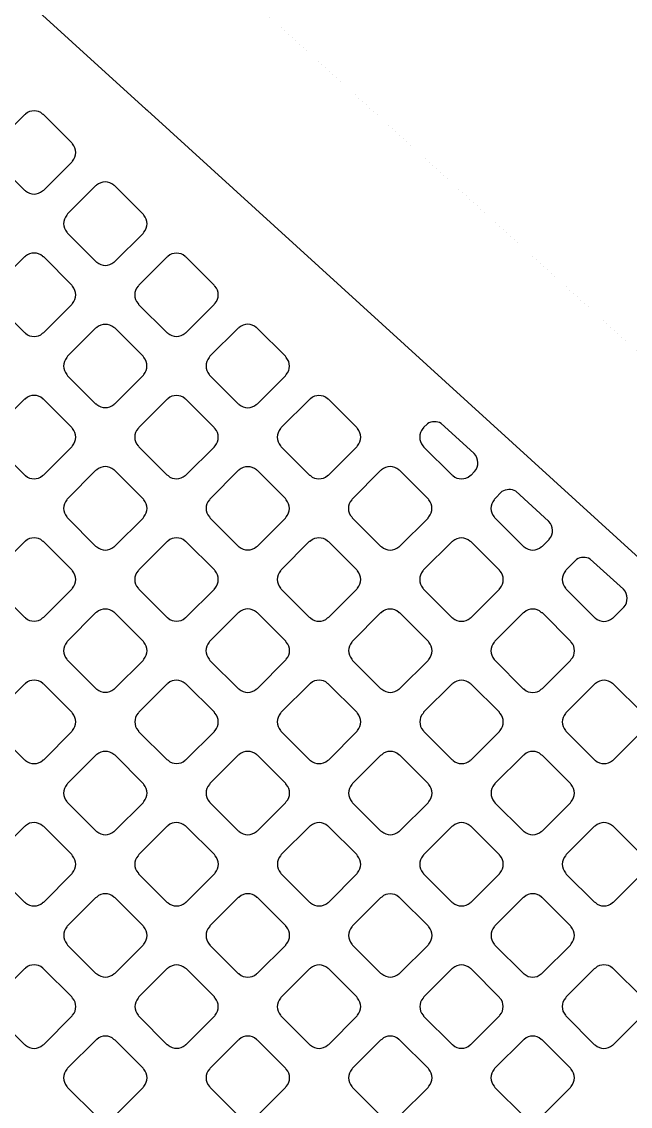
# Model space of a CAD drawing. Extents: x 3811 to 4077, y -444 to -307.
# Drawn here: x 4005.048 to 4005.968, y -387.808 to -386.166 of the extents above; entities that cross this region are included whole.
import ezdxf

# ---------------------------------------------------------------- set-up
doc = ezdxf.new("R2010")
doc.units = 0
doc.layers.add('gbr-dxf', color=7, linetype='Continuous')
doc.layers.add('gbr-outline-dxf', color=2, linetype='Continuous')

msp = doc.modelspace()

# ---------------------------------------------------------------- linework, layer by layer
at = {"layer": 'gbr-dxf', "linetype": 'Continuous'}
msp.add_lwpolyline([(4003.8834, -385.0673), (4005.0101, -386.0934, -0.024318), (4005.0118, -386.095), (4005.2354, -386.2986, -0.03047), (4005.2377, -386.3006), (4006.2409, -387.2143, -0.023884), (4006.2427, -387.2158), (4007.0034, -387.9087, -0.015661), (4007.0044, -387.9097, -0.092405), (4007.0639, -387.9891, -0.015542), (4007.0645, -387.9904, -0.11296), (4007.0917, -388.1083, -0.013611), (4007.0916, -388.1095), (4007.0916, -388.255)], format="xyb", dxfattribs=at)
for points in [[(4005.008, -386.351, 0.37947), (4005.008, -386.377, -0.092348), (4005.009, -386.3785), (4005.0517, -386.4212, -0.088202), (4005.0532, -386.4221, 0.37981), (4005.0791, -386.4221, -0.095956), (4005.0808, -386.4212), (4005.1233, -386.3786, -0.096332), (4005.1243, -386.377, 0.379092), (4005.1243, -386.351, -0.099754), (4005.1233, -386.3493), (4005.0807, -386.3067, -0.087638), (4005.0792, -386.3058, 0.37905), (4005.0533, -386.3058, -0.095862), (4005.0516, -386.3068), (4005.009, -386.3494, -0.096423)], [(4005.1157, -386.4588, 0.379778), (4005.1157, -386.4847, -0.083317), (4005.1166, -386.4861), (4005.1594, -386.5289, -0.096111), (4005.161, -386.5299, 0.37981), (4005.187, -386.5299, -0.095956), (4005.1886, -386.5289), (4005.2312, -386.4864, -0.096332), (4005.2322, -386.4848, 0.379092), (4005.2322, -386.4588, -0.091563), (4005.2313, -386.4573), (4005.1885, -386.4145, -0.096036), (4005.1868, -386.4135, 0.378853), (4005.1609, -386.4135, -0.096614), (4005.1593, -386.4145), (4005.1167, -386.4571, -0.096558)], [(4005.008, -386.5924, -0.103999), (4005.0091, -386.5941), (4005.0516, -386.6367, -0.099849), (4005.0533, -386.6377, 0.37889), (4005.0792, -386.6377, -0.096117), (4005.0809, -386.6367), (4005.1234, -386.5942, -0.095895), (4005.1244, -386.5925, 0.379201), (4005.1244, -386.5666, -0.108153), (4005.1233, -386.5647), (4005.0808, -386.5222, -0.096111), (4005.0792, -386.5212, 0.379731), (4005.0532, -386.5212, -0.096458), (4005.0516, -386.5222), (4005.009, -386.5647, -0.096627), (4005.008, -386.5664, 0.3795)], [(4005.2235, -386.5925, -0.083548), (4005.2244, -386.5939), (4005.2671, -386.6366, -0.096328), (4005.2687, -386.6376, 0.379422), (4005.2947, -386.6376, -0.096625), (4005.2963, -386.6366), (4005.3389, -386.5941, -0.096857), (4005.3399, -386.5924, 0.379237), (4005.3399, -386.5665, -0.092052), (4005.3389, -386.5649), (4005.2963, -386.5223, -0.095997), (4005.2947, -386.5213, 0.378889), (4005.2687, -386.5213, -0.096614), (4005.2671, -386.5223), (4005.2245, -386.5649, -0.096212), (4005.2235, -386.5666, 0.379313)], [(4005.1158, -386.7002, -0.096117), (4005.1168, -386.7019), (4005.1592, -386.7443, -0.10771), (4005.1611, -386.7453, 0.379201), (4005.187, -386.7453, -0.095956), (4005.1886, -386.7443), (4005.2311, -386.7018, -0.096111), (4005.2321, -386.7002, 0.379451), (4005.2321, -386.6742, -0.100588), (4005.2311, -386.6725), (4005.1887, -386.6301, -0.104101), (4005.1869, -386.6291, 0.379249), (4005.161, -386.6291, -0.096458), (4005.1593, -386.6301), (4005.1168, -386.6726, -0.096627), (4005.1158, -386.6743, 0.3795)], [(4005.3312, -386.6742, 0.37947), (4005.3313, -386.7002, -0.092348), (4005.3322, -386.7018), (4005.375, -386.7446, -0.088202), (4005.3765, -386.7455, 0.379308), (4005.4024, -386.7455, -0.09601), (4005.4041, -386.7445), (4005.4467, -386.7019, -0.096227), (4005.4477, -386.7003, 0.378897), (4005.4477, -386.6744, -0.100106), (4005.4467, -386.6726), (4005.4039, -386.6299, -0.087864), (4005.4024, -386.629, 0.378964), (4005.3765, -386.629, -0.095862), (4005.3749, -386.63), (4005.3322, -386.6726, -0.096423)], [(4005.008, -386.808, -0.100082), (4005.009, -386.8097), (4005.0515, -386.8522, -0.096227), (4005.0532, -386.8532, 0.379201), (4005.0791, -386.8532, -0.095956), (4005.0808, -386.8522), (4005.1234, -386.8096, -0.096332), (4005.1244, -386.8079, 0.379308), (4005.1244, -386.782, -0.095968), (4005.1234, -386.7803), (4005.0807, -386.7376, -0.083772), (4005.0793, -386.7367, 0.37947), (4005.0533, -386.7368, -0.096458), (4005.0517, -386.7377), (4005.009, -386.7804, -0.096627), (4005.008, -386.782, 0.3795)], [(4005.2235, -386.8079, -0.096259), (4005.2245, -386.8096), (4005.267, -386.8521, -0.10739), (4005.2689, -386.8532, 0.37889), (4005.2948, -386.8531, -0.096259), (4005.2965, -386.8522), (4005.339, -386.8096, -0.095895), (4005.34, -386.808, 0.379201), (4005.3399, -386.782, -0.10047), (4005.3389, -386.7803), (4005.2964, -386.7378, -0.10399), (4005.2946, -386.7368, 0.379731), (4005.2687, -386.7368, -0.096458), (4005.267, -386.7378), (4005.2245, -386.7803, -0.096857), (4005.2235, -386.782, 0.3795)], [(4005.4391, -386.7821, 0.379347), (4005.4391, -386.808, -0.092139), (4005.44, -386.8096), (4005.4827, -386.8523, -0.087638), (4005.4842, -386.8532, 0.378912), (4005.5101, -386.8532, -0.094875), (4005.5118, -386.8523), (4005.5544, -386.8096, -0.095895), (4005.5554, -386.808, 0.379138), (4005.5554, -386.7821, -0.101038), (4005.5543, -386.7803), (4005.5117, -386.7377, -0.088103), (4005.5102, -386.7368, 0.378338), (4005.4843, -386.7368, -0.096025), (4005.4827, -386.7378), (4005.44, -386.7804, -0.095895)], [(4005.6546, -386.8079, -0.103506), (4005.6556, -386.8097), (4005.6981, -386.8522, -0.099605), (4005.6998, -386.8532, 0.378853), (4005.7258, -386.8532, -0.096117), (4005.7274, -386.8523), (4005.7321, -386.8475, -0.046682), (4005.7327, -386.8468, 0.39165), (4005.7321, -386.8198, -0.038586), (4005.7316, -386.8192), (4005.6822, -386.7742, 0.275372), (4005.6612, -386.7747), (4005.6555, -386.7803, -0.096111), (4005.6546, -386.782, 0.379571)], [(4005.1157, -386.9157, -0.092029), (4005.1166, -386.9173), (4005.1593, -386.9599, -0.104101), (4005.1611, -386.961, 0.379201), (4005.187, -386.961, -0.096458), (4005.1886, -386.96), (4005.2313, -386.9174, -0.096627), (4005.2322, -386.9157, 0.379308), (4005.2323, -386.8898, -0.087946), (4005.2314, -386.8883), (4005.1885, -386.8454, -0.092398), (4005.1869, -386.8445, 0.37947), (4005.161, -386.8445, -0.096723), (4005.1593, -386.8455), (4005.1167, -386.8881, -0.096857), (4005.1157, -386.8898, 0.3795)], [(4005.3314, -386.9157, -0.104473), (4005.3324, -386.9175), (4005.3748, -386.9599, -0.100073), (4005.3765, -386.9609, 0.378484), (4005.4024, -386.9609, -0.095528), (4005.4041, -386.96), (4005.4466, -386.9174, -0.095796), (4005.4476, -386.9158, 0.378516), (4005.4476, -386.8898, -0.107844), (4005.4466, -386.888), (4005.4041, -386.8455, -0.095796), (4005.4025, -386.8446, 0.379347), (4005.3766, -386.8446, -0.096458), (4005.3749, -386.8456), (4005.3324, -386.8881, -0.096857), (4005.3314, -386.8897, 0.3795)], [(4005.5467, -386.8898, 0.379062), (4005.5467, -386.9158, -0.083163), (4005.5476, -386.9171), (4005.5904, -386.96, -0.096558), (4005.5921, -386.961, 0.379413), (4005.618, -386.961, -0.096367), (4005.6197, -386.96), (4005.6623, -386.9174, -0.095895), (4005.6632, -386.9157, 0.378647), (4005.6632, -386.8898, -0.091942), (4005.6623, -386.8883), (4005.6195, -386.8455, -0.095895), (4005.6179, -386.8445, 0.378884), (4005.592, -386.8446, -0.096259), (4005.5903, -386.8455), (4005.5477, -386.8882, -0.096539)], [(4005.7623, -386.9158, -0.091563), (4005.7632, -386.9173), (4005.8059, -386.96, -0.103902), (4005.8077, -386.961, 0.378769), (4005.8336, -386.961, -0.09601), (4005.8352, -386.9601), (4005.8451, -386.9503, -0.046299), (4005.8456, -386.9495, 0.392673), (4005.8449, -386.9225, -0.031561), (4005.8446, -386.9221), (4005.7949, -386.8769, 0.273533), (4005.7741, -386.8774), (4005.7633, -386.8882, -0.096423), (4005.7623, -386.8899, 0.37901)], [(4005.008, -387.0234, -0.096625), (4005.009, -387.0251), (4005.0517, -387.0677, -0.092233), (4005.0533, -387.0687, 0.379308), (4005.0792, -387.0687, -0.09601), (4005.0809, -387.0677), (4005.1234, -387.0252, -0.096328), (4005.1244, -387.0236, 0.378952), (4005.1244, -386.9976, -0.099971), (4005.1234, -386.9959), (4005.0806, -386.9532, -0.087865), (4005.0792, -386.9523, 0.37947), (4005.0532, -386.9523, -0.096723), (4005.0516, -386.9533), (4005.009, -386.9958, -0.096627), (4005.008, -386.9974, 0.379731)], [(4005.2235, -387.0236, -0.09253), (4005.2245, -387.0252), (4005.267, -387.0676, -0.104691), (4005.2688, -387.0687, 0.378912), (4005.2947, -387.0687, -0.094875), (4005.2963, -387.0677), (4005.339, -387.025, -0.095997), (4005.34, -387.0234, 0.378429), (4005.34, -386.9975, -0.087652), (4005.3391, -386.996), (4005.2963, -386.9533, -0.092456), (4005.2948, -386.9523, 0.37947), (4005.2688, -386.9523, -0.096458), (4005.2672, -386.9533), (4005.2245, -386.996, -0.096857), (4005.2235, -386.9976, 0.379731)], [(4005.4391, -386.9975, 0.379062), (4005.4391, -387.0234, -0.104473), (4005.4401, -387.0252), (4005.4826, -387.0677, -0.100294), (4005.4843, -387.0687, 0.379173), (4005.5103, -387.0687, -0.09601), (4005.5119, -387.0677), (4005.5544, -387.0252, -0.096092), (4005.5554, -387.0236, 0.379351), (4005.5554, -386.9976, -0.108361), (4005.5544, -386.9957), (4005.5119, -386.9533, -0.096527), (4005.5102, -386.9523, 0.379088), (4005.4843, -386.9523, -0.096367), (4005.4826, -386.9532), (4005.4401, -386.9958, -0.095895)], [(4005.6545, -387.0236, -0.083226), (4005.6554, -387.025), (4005.6983, -387.0678, -0.095895), (4005.6999, -387.0688, 0.378747), (4005.7258, -387.0688, -0.09601), (4005.7275, -387.0678), (4005.7701, -387.0252, -0.096227), (4005.7711, -387.0236, 0.37874), (4005.7711, -386.9977, -0.091842), (4005.7701, -386.9961), (4005.7274, -386.9533, -0.095686), (4005.7257, -386.9524, 0.378853), (4005.6998, -386.9524, -0.096614), (4005.6982, -386.9533), (4005.6555, -386.996, -0.096212), (4005.6545, -386.9976, 0.379456)], [(4005.8701, -387.0236, -0.095383), (4005.8711, -387.0252), (4005.9139, -387.068, -0.091683), (4005.9154, -387.0689, 0.378673), (4005.9414, -387.0689, -0.095612), (4005.943, -387.0679), (4005.9579, -387.053, -0.045506), (4005.9585, -387.0523, 0.392126), (4005.9578, -387.0252), (4005.9577, -387.0251), (4005.9077, -386.9795, 0.2718), (4005.8869, -386.9802), (4005.8711, -386.996, -0.096857), (4005.8702, -386.9976, 0.379141)], [(4005.1158, -387.1313, -0.087848), (4005.1167, -387.1328), (4005.1594, -387.1754, -0.10046), (4005.1611, -387.1764, 0.378912), (4005.187, -387.1764, -0.094875), (4005.1886, -387.1755), (4005.2312, -387.1329, -0.095997), (4005.2322, -387.1312, 0.378429), (4005.2322, -387.1053, -0.092158), (4005.2312, -387.1038), (4005.1886, -387.0611, -0.096328), (4005.1869, -387.0601, 0.37947), (4005.161, -387.0601, -0.096723), (4005.1593, -387.0611), (4005.1168, -387.1037, -0.096627), (4005.1158, -387.1053, 0.379731)], [(4005.3312, -387.1312, -0.096238), (4005.3322, -387.1329), (4005.3749, -387.1756, -0.09197), (4005.3765, -387.1766, 0.379299), (4005.4024, -387.1765, -0.095956), (4005.4041, -387.1756), (4005.4468, -387.1328, -0.096332), (4005.4478, -387.1312, 0.37975), (4005.4478, -387.1052, -0.083522), (4005.4469, -387.1038), (4005.404, -387.0609, -0.087865), (4005.4025, -387.06, 0.379088), (4005.3766, -387.06, -0.096225), (4005.3749, -387.061), (4005.3322, -387.1037, -0.095895), (4005.3312, -387.1053, 0.378576)], [(4005.5469, -387.1312, -0.108042), (4005.548, -387.1331), (4005.5904, -387.1755, -0.104264), (4005.5922, -387.1765, 0.379451), (4005.6181, -387.1765, -0.096117), (4005.6198, -387.1755), (4005.6623, -387.133, -0.095796), (4005.6633, -387.1314, 0.378779), (4005.6633, -387.1054, -0.103884), (4005.6623, -387.1036), (4005.6198, -387.0612, -0.108196), (4005.6179, -387.0602, 0.37947), (4005.592, -387.0602, -0.096458), (4005.5903, -387.0612), (4005.5479, -387.1036, -0.096627), (4005.5469, -387.1052, 0.379731)], [(4005.7624, -387.1314, -0.087343), (4005.7633, -387.1328), (4005.8063, -387.1758, -0.083337), (4005.8077, -387.1767, 0.378417), (4005.8336, -387.1767, -0.096261), (4005.8352, -387.1757), (4005.878, -387.133, -0.095686), (4005.8789, -387.1313, 0.378455), (4005.8789, -387.1054, -0.087908), (4005.878, -387.1039), (4005.8352, -387.0611, -0.092398), (4005.8336, -387.0602, 0.379605), (4005.8076, -387.0602, -0.096458), (4005.806, -387.0612), (4005.7634, -387.1038, -0.096627), (4005.7624, -387.1054, 0.379471)], [(4005.008, -387.2391, -0.091745), (4005.009, -387.2406), (4005.0517, -387.2834, -0.087639), (4005.0532, -387.2843, 0.379131), (4005.0792, -387.2843, -0.095506), (4005.0808, -387.2833), (4005.1235, -387.2406, -0.095796), (4005.1244, -387.239, 0.378516), (4005.1244, -387.2131, -0.104141), (4005.1234, -387.2113), (4005.0808, -387.1687, -0.09197), (4005.0793, -387.1678, 0.379347), (4005.0533, -387.1678, -0.096458), (4005.0517, -387.1688), (4005.009, -387.2114, -0.096627), (4005.008, -387.2131, 0.379762)], [(4005.2235, -387.239, -0.087559), (4005.2244, -387.2405), (4005.2672, -387.2832, -0.100073), (4005.2689, -387.2842, 0.379057), (4005.2948, -387.2842, -0.096117), (4005.2964, -387.2832), (4005.339, -387.2407, -0.095895), (4005.34, -387.239, 0.379201), (4005.3399, -387.2131, -0.092348), (4005.339, -387.2115), (4005.2963, -387.1689, -0.096111), (4005.2947, -387.1679, 0.378966), (4005.2688, -387.1678, -0.09574), (4005.2671, -387.1688), (4005.2245, -387.2114, -0.095824), (4005.2235, -387.2131, 0.378576)], [(4005.4391, -387.2391, -0.10047), (4005.4401, -387.2408), (4005.4827, -387.2834, -0.096332), (4005.4843, -387.2843, 0.37981), (4005.5103, -387.2843, -0.096625), (4005.5119, -387.2834), (4005.5546, -387.2407, -0.096111), (4005.5555, -387.2391, 0.37981), (4005.5555, -387.2131, -0.096608), (4005.5546, -387.2115), (4005.5117, -387.1687, -0.083651), (4005.5103, -387.1678, 0.379731), (4005.4844, -387.1678, -0.096458), (4005.4827, -387.1688), (4005.4401, -387.2114, -0.096627), (4005.4391, -387.2131, 0.379731)], [(4005.6547, -387.2132, 0.379411), (4005.6547, -387.2391, -0.096117), (4005.6557, -387.2407), (4005.6981, -387.2832, -0.107923), (4005.7, -387.2843, 0.37886), (4005.7259, -387.2843, -0.095506), (4005.7276, -387.2833), (4005.7702, -387.2408, -0.095394), (4005.7711, -387.2391, 0.379029), (4005.7711, -387.2132, -0.100399), (4005.7701, -387.2115), (4005.7276, -387.169, -0.10437), (4005.7258, -387.168, 0.379357), (4005.6999, -387.1679, -0.096507), (4005.6982, -387.1689), (4005.6556, -387.2115, -0.096527)], [(4005.8702, -387.2132, 0.378755), (4005.8702, -387.2392, -0.092162), (4005.8712, -387.2407), (4005.9139, -387.2835, -0.087645), (4005.9154, -387.2844, 0.379201), (4005.9413, -387.2843, -0.096625), (4005.943, -387.2834), (4005.9855, -387.2408, -0.096332), (4005.9865, -387.2391, 0.379092), (4005.9866, -387.2132, -0.100188), (4005.9856, -387.2115), (4005.9429, -387.1688, -0.088103), (4005.9414, -387.1679, 0.378698), (4005.9155, -387.1679, -0.096462), (4005.9139, -387.1689), (4005.8712, -387.2116, -0.096301)], [(4005.1157, -387.3468, -0.083165), (4005.1166, -387.3482), (4005.1594, -387.391, -0.095602), (4005.161, -387.392, 0.379299), (4005.187, -387.392, -0.096625), (4005.1886, -387.391), (4005.2313, -387.3484, -0.096111), (4005.2322, -387.3467, 0.37975), (4005.2322, -387.3208, -0.096766), (4005.2313, -387.3191), (4005.1887, -387.2766, -0.10077), (4005.187, -387.2756, 0.379088), (4005.161, -387.2756, -0.096367), (4005.1594, -387.2765), (4005.1167, -387.3193, -0.095796), (4005.1157, -387.3209, 0.378576)], [(4005.3313, -387.3468, -0.092052), (4005.3323, -387.3483), (4005.3752, -387.3912, -0.08752), (4005.3766, -387.3921, 0.378747), (4005.4025, -387.3921, -0.09601), (4005.4042, -387.3911), (4005.4468, -387.3485, -0.096227), (4005.4478, -387.3468, 0.379422), (4005.4478, -387.3209, -0.088014), (4005.4469, -387.3194), (4005.4041, -387.2766, -0.092233), (4005.4025, -387.2756, 0.379731), (4005.3765, -387.2756, -0.096458), (4005.3749, -387.2766), (4005.3323, -387.3192, -0.096627), (4005.3314, -387.3208, 0.3795)], [(4005.5469, -387.3469, -0.103612), (4005.548, -387.3486), (4005.5904, -387.3911, -0.100093), (4005.5922, -387.3921, 0.37886), (4005.6181, -387.3921, -0.095506), (4005.6197, -387.3912), (4005.6624, -387.3485, -0.096036), (4005.6634, -387.3468, 0.378707), (4005.6634, -387.3209, -0.092029), (4005.6624, -387.3194), (4005.6197, -387.2766, -0.096195), (4005.6181, -387.2757, 0.379249), (4005.5921, -387.2757, -0.096723), (4005.5905, -387.2767), (4005.5479, -387.3192, -0.096857), (4005.5469, -387.3209, 0.379762)], [(4005.7625, -387.321, 0.378563), (4005.7625, -387.3469, -0.099971), (4005.7635, -387.3486), (4005.806, -387.3911, -0.096328), (4005.8077, -387.3921, 0.379422), (4005.8336, -387.3921, -0.096625), (4005.8353, -387.3911), (4005.8778, -387.3485, -0.096111), (4005.8788, -387.3468, 0.37975), (4005.8788, -387.3209, -0.096766), (4005.8778, -387.3192), (4005.8354, -387.2767, -0.10077), (4005.8336, -387.2757, 0.379005), (4005.8077, -387.2757, -0.096507), (4005.8061, -387.2767), (4005.7634, -387.3193, -0.096206)], [(4005.0081, -387.4545, -0.103854), (4005.0091, -387.4563), (4005.0516, -387.4988, -0.099849), (4005.0533, -387.4998, 0.378829), (4005.0792, -387.4998, -0.095866), (4005.0809, -387.4988), (4005.1234, -387.4562, -0.096227), (4005.1244, -387.4546, 0.379422), (4005.1244, -387.4287, -0.108195), (4005.1233, -387.4268), (4005.0809, -387.3843, -0.096627), (4005.0792, -387.3834, 0.378966), (4005.0533, -387.3833, -0.095971), (4005.0517, -387.3843), (4005.009, -387.4269, -0.095895), (4005.0081, -387.4286, 0.378576)], [(4005.2235, -387.4287, 0.378939), (4005.2235, -387.4546, -0.083163), (4005.2244, -387.456), (4005.2672, -387.4989, -0.096227), (4005.2689, -387.4998, 0.379201), (4005.2948, -387.4998, -0.095956), (4005.2965, -387.4988), (4005.3391, -387.4562, -0.096332), (4005.3401, -387.4546, 0.37981), (4005.3401, -387.4286, -0.096625), (4005.3391, -387.427), (4005.2965, -387.3844, -0.100476), (4005.2948, -387.3834, 0.3795), (4005.2688, -387.3833, -0.096614), (4005.2672, -387.3843), (4005.2245, -387.427, -0.096539)], [(4005.4392, -387.4286, 0.37891), (4005.4392, -387.4546, -0.095866), (4005.4402, -387.4562), (4005.4829, -387.4989, -0.091905), (4005.4845, -387.4999, 0.378417), (4005.5104, -387.4999, -0.096261), (4005.512, -387.4989), (4005.5546, -387.4563, -0.096036), (4005.5555, -387.4547, 0.378707), (4005.5555, -387.4288, -0.100402), (4005.5545, -387.427), (4005.5118, -387.3843, -0.087648), (4005.5103, -387.3834, 0.378939), (4005.4844, -387.3834, -0.096614), (4005.4827, -387.3844), (4005.4402, -387.427, -0.096539)], [(4005.6546, -387.4288, 0.378563), (4005.6546, -387.4547, -0.092061), (4005.6556, -387.4563), (4005.6981, -387.4988, -0.103973), (4005.6999, -387.4998, 0.379422), (4005.7259, -387.4998, -0.096625), (4005.7275, -387.4988), (4005.7701, -387.4562, -0.096111), (4005.7711, -387.4546, 0.379451), (4005.7711, -387.4286, -0.087916), (4005.7702, -387.4271), (4005.7274, -387.3844, -0.091508), (4005.7259, -387.3834, 0.378391), (4005.7, -387.3834, -0.096614), (4005.6983, -387.3844), (4005.6556, -387.4271, -0.096206)], [(4005.8702, -387.4286, 0.37947), (4005.8702, -387.4546, -0.104392), (4005.8713, -387.4564), (4005.9136, -387.4987, -0.100151), (4005.9154, -387.4997, 0.37981), (4005.9413, -387.4997, -0.095956), (4005.943, -387.4988), (4005.9855, -387.4563, -0.096332), (4005.9864, -387.4546, 0.379451), (4005.9865, -387.4287, -0.10824), (4005.9854, -387.4268), (4005.943, -387.3844, -0.096539), (4005.9414, -387.3834, 0.378699), (4005.9154, -387.3834, -0.09601), (4005.9138, -387.3844), (4005.8712, -387.427, -0.096328)], [(4005.1159, -387.5363, 0.379249), (4005.1159, -387.5622, -0.108042), (4005.1169, -387.5641), (4005.1593, -387.6065, -0.104264), (4005.1611, -387.6075, 0.379451), (4005.1871, -387.6075, -0.096117), (4005.1887, -387.6066), (4005.2313, -387.564, -0.095895), (4005.2322, -387.5624, 0.379201), (4005.2322, -387.5365, -0.104175), (4005.2312, -387.5347), (4005.1888, -387.4923, -0.108174), (4005.1869, -387.4912, 0.3795), (4005.161, -387.4912, -0.096614), (4005.1593, -387.4922), (4005.1168, -387.5347, -0.096195)], [(4005.3313, -387.5624, -0.087343), (4005.3323, -387.5639), (4005.3752, -387.6068, -0.083337), (4005.3766, -387.6077, 0.378417), (4005.4025, -387.6077, -0.096261), (4005.4041, -387.6067), (4005.4469, -387.5639, -0.095394), (4005.4479, -387.5623, 0.379029), (4005.4479, -387.5364, -0.09253), (4005.4469, -387.5348), (4005.4043, -387.4921, -0.096423), (4005.4026, -387.4912, 0.379731), (4005.3767, -387.4912, -0.096458), (4005.375, -387.4921), (4005.3323, -387.5348, -0.096627), (4005.3314, -387.5365, 0.379471)], [(4005.5469, -387.5365, 0.378755), (4005.5469, -387.5624, -0.087613), (4005.5478, -387.5639), (4005.5905, -387.6065, -0.100073), (4005.5922, -387.6075, 0.379201), (4005.6182, -387.6075, -0.096625), (4005.6198, -387.6065), (4005.6623, -387.564, -0.096111), (4005.6633, -387.5624, 0.379451), (4005.6633, -387.5364, -0.092029), (4005.6623, -387.5349), (4005.6197, -387.4922, -0.095997), (4005.618, -387.4912, 0.378391), (4005.5921, -387.4913, -0.096462), (4005.5905, -387.4922), (4005.5479, -387.5348, -0.096301)], [(4005.7624, -387.5624, -0.096625), (4005.7634, -387.5641), (4005.8059, -387.6066, -0.092233), (4005.8075, -387.6076, 0.37981), (4005.8335, -387.6076, -0.095956), (4005.8351, -387.6066), (4005.8778, -387.5639, -0.096332), (4005.8788, -387.5622, 0.37981), (4005.8788, -387.5363, -0.083317), (4005.8779, -387.5349), (4005.8351, -387.4921, -0.088202), (4005.8337, -387.4912, 0.379731), (4005.8077, -387.4912, -0.096458), (4005.806, -387.4921), (4005.7634, -387.5348, -0.096627), (4005.7624, -387.5365, 0.379731)], [(4005.008, -387.6701, -0.100082), (4005.009, -387.6718), (4005.0517, -387.7144, -0.095895), (4005.0533, -387.7154, 0.378747), (4005.0792, -387.7154, -0.09601), (4005.0809, -387.7144), (4005.1235, -387.6718, -0.096227), (4005.1245, -387.6701, 0.379422), (4005.1245, -387.6442, -0.096608), (4005.1235, -387.6425), (4005.0807, -387.5997, -0.083651), (4005.0793, -387.5988, 0.379731), (4005.0533, -387.5988, -0.096458), (4005.0517, -387.5998), (4005.009, -387.6425, -0.096627), (4005.008, -387.6441, 0.3795)], [(4005.2236, -387.6701, -0.095866), (4005.2246, -387.6718), (4005.2671, -387.7143, -0.108091), (4005.269, -387.7153, 0.378417), (4005.2949, -387.7153, -0.096261), (4005.2965, -387.7143), (4005.3391, -387.6718, -0.095394), (4005.3401, -387.6701, 0.379029), (4005.34, -387.6442, -0.100399), (4005.339, -387.6425), (4005.2966, -387.6, -0.10437), (4005.2948, -387.599, 0.379731), (4005.2688, -387.599, -0.096458), (4005.2672, -387.6), (4005.2246, -387.6425, -0.096627), (4005.2236, -387.6442, 0.379471)], [(4005.4391, -387.6442, 0.378755), (4005.4392, -387.6702, -0.092162), (4005.4401, -387.6717), (4005.4829, -387.7145, -0.087645), (4005.4843, -387.7154, 0.379201), (4005.5103, -387.7154, -0.096625), (4005.5119, -387.7144), (4005.5546, -387.6718, -0.096111), (4005.5555, -387.6701, 0.37975), (4005.5555, -387.6442, -0.104464), (4005.5545, -387.6424), (4005.512, -387.5999, -0.092456), (4005.5104, -387.5989, 0.379005), (4005.4845, -387.5989, -0.096507), (4005.4828, -387.5999), (4005.4401, -387.6426, -0.096301)], [(4005.6547, -387.6701, -0.087613), (4005.6556, -387.6716), (4005.6982, -387.7142, -0.099849), (4005.6999, -387.7152, 0.37889), (4005.7258, -387.7152, -0.096117), (4005.7275, -387.7142), (4005.77, -387.6717, -0.095895), (4005.771, -387.6701, 0.379201), (4005.771, -387.6441, -0.092348), (4005.77, -387.6426), (4005.7275, -387.6, -0.096111), (4005.7258, -387.599, 0.379731), (4005.6998, -387.599, -0.096458), (4005.6982, -387.6), (4005.6557, -387.6425, -0.096627), (4005.6547, -387.6442, 0.3795)], [(4005.8701, -387.6701, -0.10047), (4005.8711, -387.6718), (4005.9137, -387.7144, -0.096111), (4005.9154, -387.7154, 0.37981), (4005.9413, -387.7154, -0.095956), (4005.943, -387.7144), (4005.9856, -387.6718, -0.096332), (4005.9866, -387.6701, 0.37981), (4005.9866, -387.6442, -0.096625), (4005.9856, -387.6425), (4005.9428, -387.5997, -0.083651), (4005.9414, -387.5988, 0.379731), (4005.9154, -387.5988, -0.096458), (4005.9138, -387.5998), (4005.8711, -387.6425, -0.096627), (4005.8701, -387.6441, 0.379731)], [(4005.1159, -387.7779, -0.103582), (4005.1169, -387.7797), (4005.1594, -387.8222, -0.100217), (4005.1611, -387.8232, 0.378417), (4005.187, -387.8231, -0.096261), (4005.1887, -387.8222), (4005.2314, -387.7795, -0.095394), (4005.2323, -387.7779, 0.379029), (4005.2323, -387.7519, -0.092418), (4005.2313, -387.7503), (4005.1887, -387.7077, -0.096857), (4005.1871, -387.7067, 0.379731), (4005.1611, -387.7067, -0.096458), (4005.1594, -387.7077), (4005.1169, -387.7503, -0.096627), (4005.1159, -387.7519, 0.379471)], [(4005.3314, -387.752, 0.378563), (4005.3314, -387.7779, -0.099971), (4005.3324, -387.7796), (4005.375, -387.8221, -0.096328), (4005.3766, -387.8231, 0.379422), (4005.4026, -387.8231, -0.096625), (4005.4042, -387.8221), (4005.4468, -387.7795, -0.096111), (4005.4478, -387.7779, 0.37975), (4005.4478, -387.7519, -0.096766), (4005.4468, -387.7503), (4005.4043, -387.7077, -0.10077), (4005.4026, -387.7067, 0.379005), (4005.3766, -387.7067, -0.096507), (4005.375, -387.7077), (4005.3324, -387.7503, -0.096206)], [(4005.5469, -387.778, -0.083317), (4005.5477, -387.7794), (4005.5904, -387.822, -0.096111), (4005.5921, -387.823, 0.379308), (4005.618, -387.823, -0.09601), (4005.6197, -387.8221), (4005.6623, -387.7794, -0.096227), (4005.6633, -387.7778, 0.378952), (4005.6633, -387.7518, -0.095968), (4005.6623, -387.7502), (4005.6198, -387.7077, -0.10077), (4005.6181, -387.7067, 0.37947), (4005.5921, -387.7067, -0.096458), (4005.5905, -387.7077), (4005.5478, -387.7503, -0.096627), (4005.5469, -387.752, 0.379731)], [(4005.7624, -387.7778, -0.092162), (4005.7633, -387.7794), (4005.8062, -387.8222, -0.08752), (4005.8077, -387.8231, 0.37889), (4005.8336, -387.8231, -0.096117), (4005.8352, -387.8221), (4005.8779, -387.7795, -0.095895), (4005.8788, -387.7779, 0.379201), (4005.8788, -387.7519, -0.087784), (4005.8779, -387.7504), (4005.8351, -387.7076, -0.092233), (4005.8335, -387.7067, 0.379731), (4005.8076, -387.7067, -0.096458), (4005.8059, -387.7077), (4005.7634, -387.7502, -0.096627), (4005.7624, -387.7518, 0.3795)]]:
    msp.add_lwpolyline(points, format="xyb", close=True, dxfattribs=at)
at = {"layer": 'gbr-outline-dxf', "linetype": 'Continuous', "const_width": 0.000025}
msp.add_lwpolyline([(4007.3211, -395.4902), (4007.3211, -388.1086, 0.211094), (4007.1577, -387.7389), (4001.4844, -382.5726, -0.211095), (4001.3211, -382.2029), (4001.3211, -374.2998, 0.414217), (4000.8211, -373.7998), (3987.8211, -373.7998, 0.414217), (3987.3211, -374.2998), (3987.3211, -382.2029, 0.211094), (3987.4844, -382.5726), (3993.1577, -387.7389, -0.211095), (3993.3211, -388.1086), (3993.3211, -396.8664, 0.414217), (3993.8211, -397.3664), (3998.8211, -397.3664, 0.414217), (3999.3211, -396.8664), (3999.3211, -396.4902, -0.414217), (3999.8211, -395.9902), (4006.8211, -395.9902, 0.414217)], format="xyb", close=True, dxfattribs=at)

doc.saveas('drawing.dxf')
